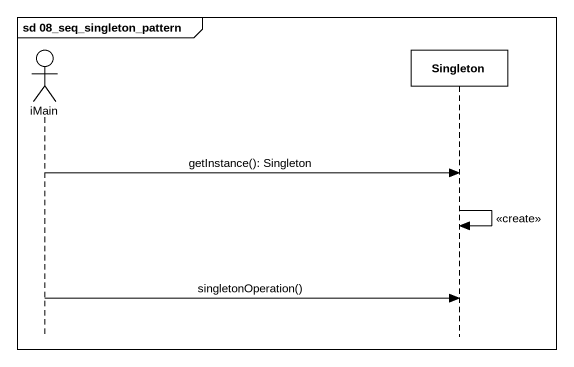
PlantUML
@startuml
mainframe sd 08_seq_singleton_pattern
hide footbox
actor iMain
participant Singleton

iMain -> Singleton : getInstance(): Singleton
Singleton -> Singleton : <<create>>
iMain -> Singleton : singletonOperation()
@enduml
